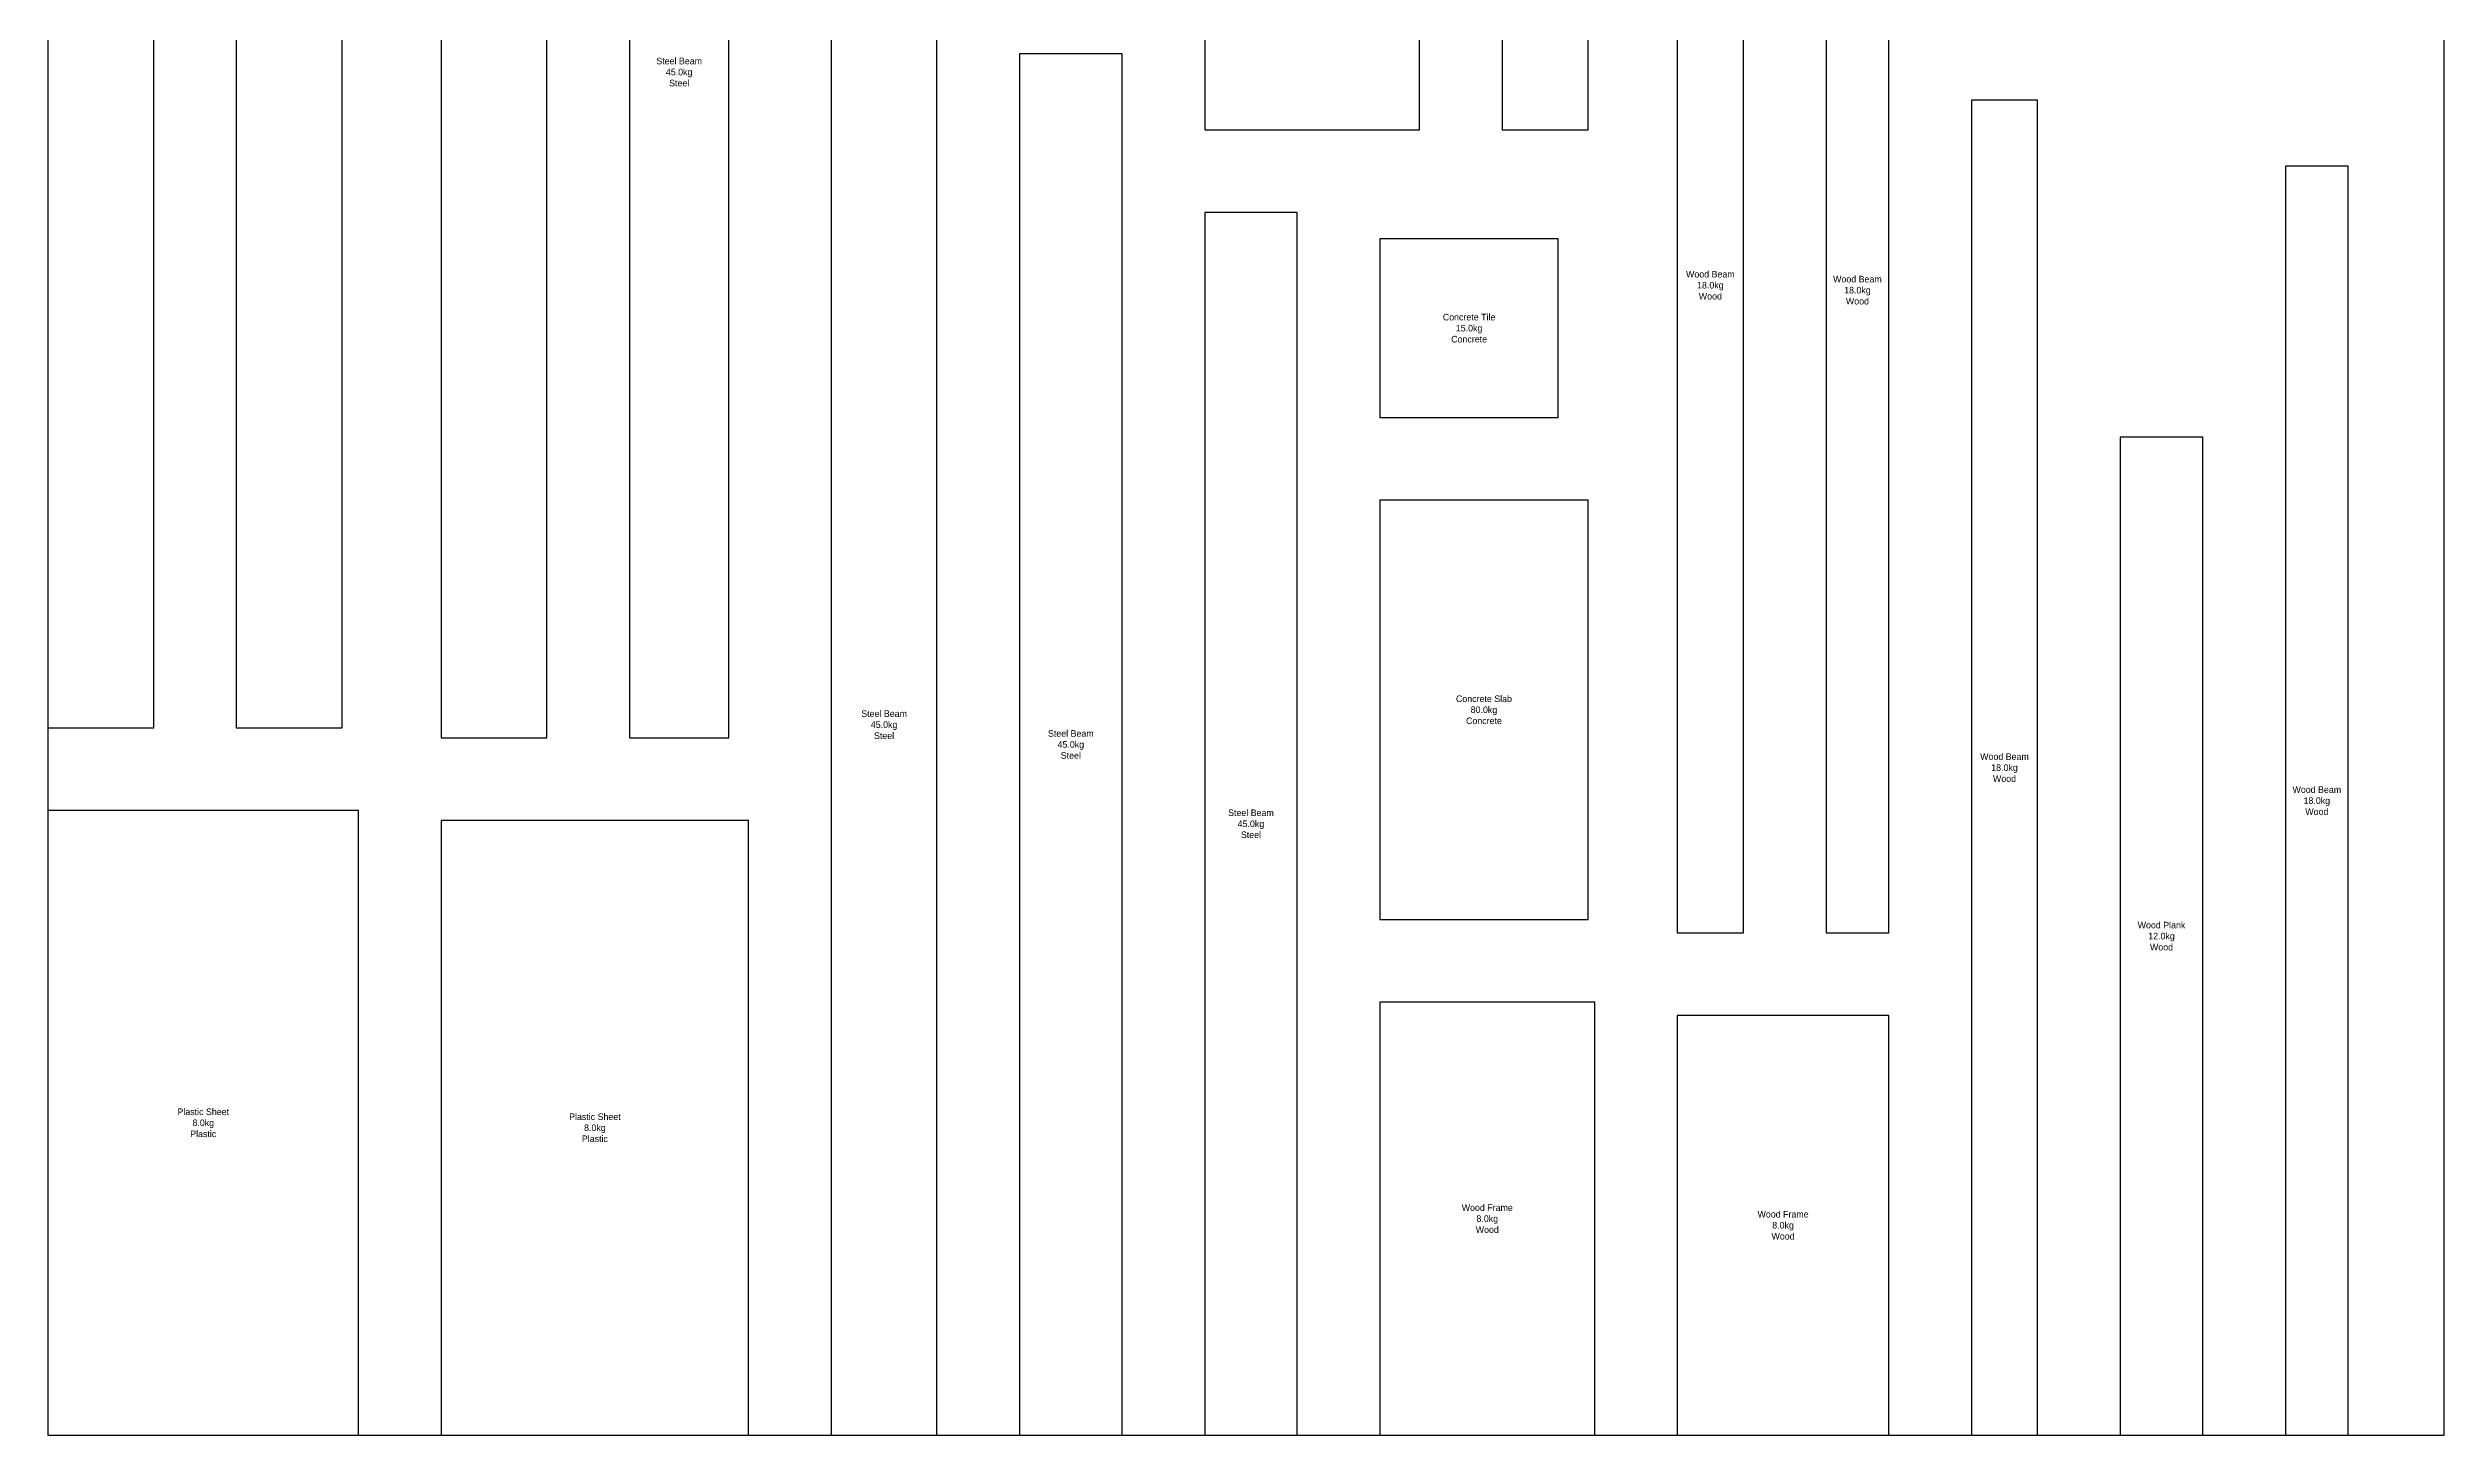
# Model space of a CAD drawing. Header units: metres. Extents: x 0 to 725, y 0 to 5950.
# Drawn here: x 0 to 725, y 1500 to 1920 of the extents above; entities that cross this region are included whole.
import ezdxf

# ---------------------------------------------------------------- set-up
doc = ezdxf.new("R2010")
doc.units = ezdxf.units.M

msp = doc.modelspace()

# ---------------------------------------------------------------- linework, layer by layer
for points in [[(0, 1500), (725, 1500), (725, 2950), (0, 2950), (0, 1500)], [(440, 1895), (466, 1895), (466, 2207), (440, 2207), (440, 1895)], [(0, 1714), (32, 1714), (32, 2145), (0, 2145), (0, 1714)], [(57, 1714), (89, 1714), (89, 2140), (57, 2140), (57, 1714)], [(119, 1711), (151, 1711), (151, 2141), (119, 2141), (119, 1711)], [(176, 1711), (206, 1711), (206, 2114), (176, 2114), (176, 1711)], [(493, 1652), (513, 1652), (513, 2044), (493, 2044), (493, 1652)], [(538, 1652), (557, 1652), (557, 2041), (538, 2041), (538, 1652)], [(350, 1895), (415, 1895), (415, 2026), (350, 2026), (350, 1895)], [(237, 1500), (269, 1500), (269, 1930), (237, 1930), (237, 1500)], [(294, 1500), (325, 1500), (325, 1918), (294, 1918), (294, 1500)], [(582, 1500), (602, 1500), (602, 1904), (582, 1904), (582, 1500)], [(677, 1500), (696, 1500), (696, 1884), (677, 1884), (677, 1500)], [(350, 1500), (378, 1500), (378, 1870), (350, 1870), (350, 1500)], [(403, 1808), (457, 1808), (457, 1862), (403, 1862), (403, 1808)], [(627, 1500), (652, 1500), (652, 1802), (627, 1802), (627, 1500)], [(403, 1656), (466, 1656), (466, 1783), (403, 1783), (403, 1656)], [(0, 1500), (94, 1500), (94, 1689), (0, 1689), (0, 1500)], [(119, 1500), (212, 1500), (212, 1686), (119, 1686), (119, 1500)], [(403, 1500), (468, 1500), (468, 1631), (403, 1631), (403, 1500)], [(493, 1500), (557, 1500), (557, 1627), (493, 1627), (493, 1500)]]:
    msp.add_lwpolyline(points, close=True)

# ---------------------------------------------------------------- texts
at = {"char_height": 2, "attachment_point": 5}
for s, insert in [('Steel Beam\\P45.0kg\\PSteel', (191, 1912.5)), ('Wood Beam\\P18.0kg\\PWood', (503, 1848)), ('Wood Beam\\P18.0kg\\PWood', (547.5, 1846.5)), ('Concrete Tile\\P15.0kg\\PConcrete', (430, 1835)), ('Steel Beam\\P45.0kg\\PSteel', (253, 1715)), ('Concrete Slab\\P80.0kg\\PConcrete', (434.5, 1719.5)), ('Steel Beam\\P45.0kg\\PSteel', (309.5, 1709)), ('Wood Beam\\P18.0kg\\PWood', (592, 1702)), ('Steel Beam\\P45.0kg\\PSteel', (364, 1685)), ('Wood Beam\\P18.0kg\\PWood', (686.5, 1692)), ('Wood Plank\\P12.0kg\\PWood', (639.5, 1651)), ('Plastic Sheet\\P8.0kg\\PPlastic', (47, 1594.5)), ('Plastic Sheet\\P8.0kg\\PPlastic', (165.5, 1593)), ('Wood Frame\\P8.0kg\\PWood', (435.5, 1565.5)), ('Wood Frame\\P8.0kg\\PWood', (525, 1563.5))]:
    msp.add_mtext(s, dxfattribs=dict(at, insert=insert))

doc.saveas('drawing.dxf')
